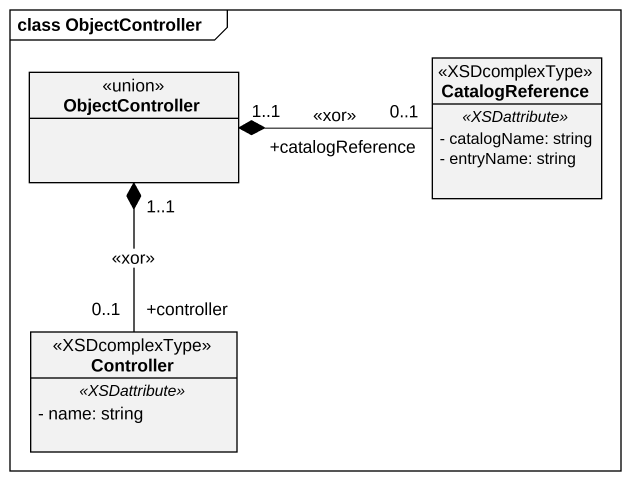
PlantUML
@startuml
mainframe class ObjectController
hide circle
hide empty members
skinparam classAttributeIconSize 0
class ObjectController <<union>>
class CatalogReference <<XSDcomplexType>> {
  .. <<XSDattribute>> ..
  - catalogName: string
  - entryName: string
}
class Controller <<XSDcomplexType>> {
  .. <<XSDattribute>> ..
  - name: string
}
ObjectController "1..1" *-right- "+catalogReference\n0..1" CatalogReference : <<xor>>
ObjectController "1..1" *-- "+controller\n0..1" Controller : <<xor>>
@enduml
